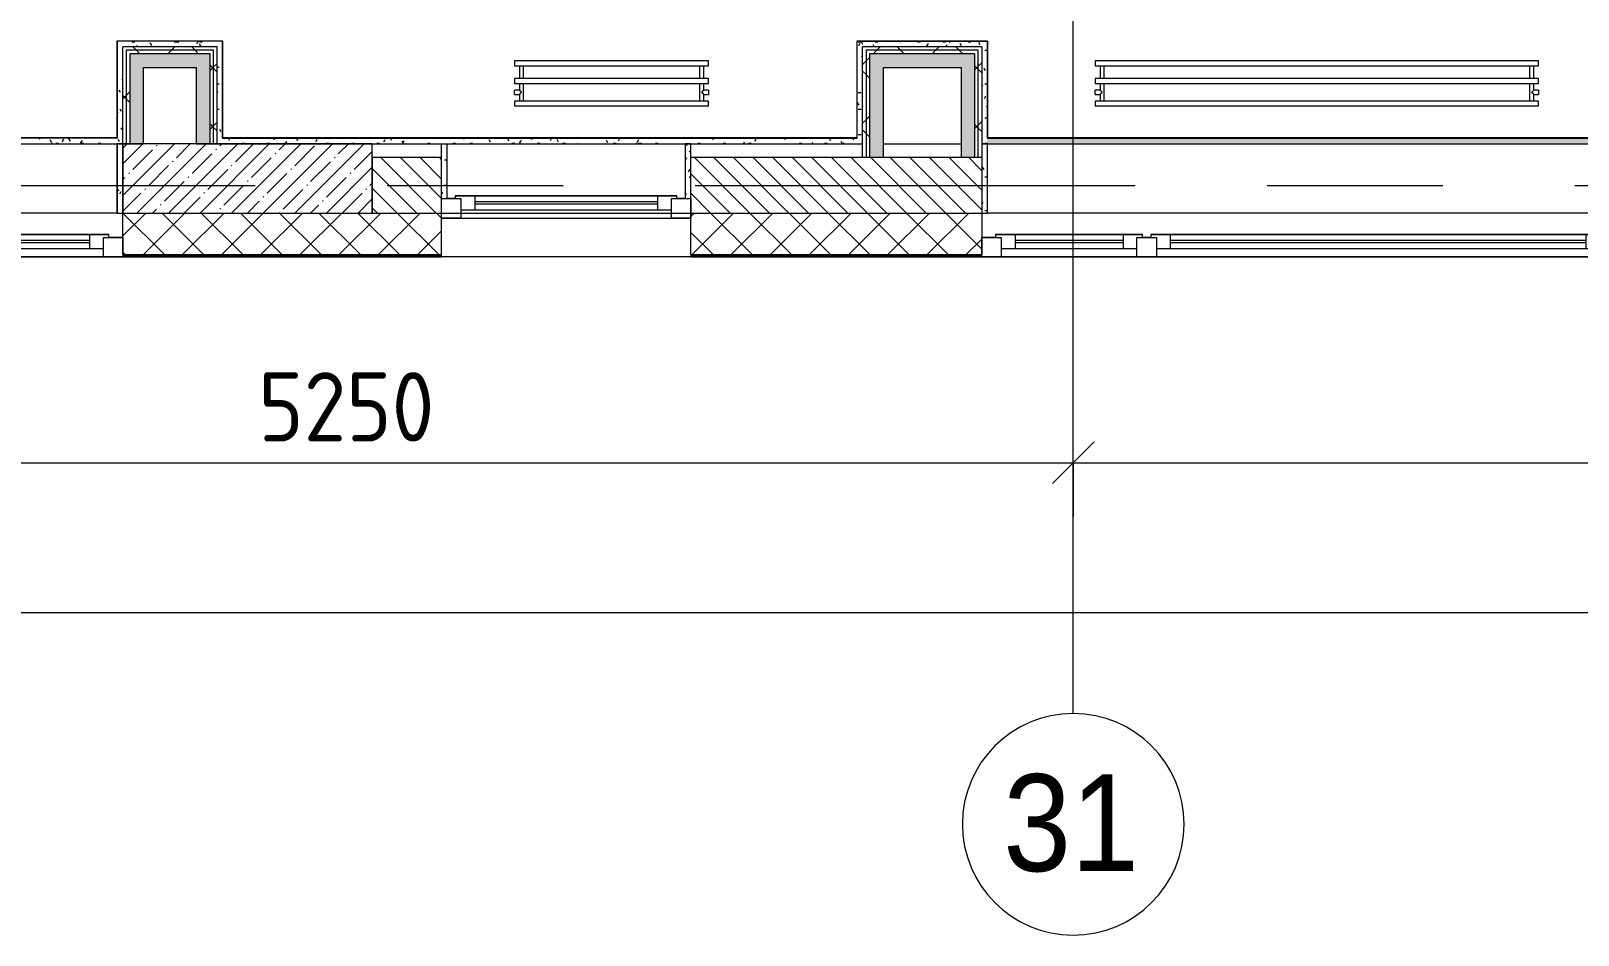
# Model space of a CAD drawing. Header units: millimetres. Extents: x 81609 to 272668, y -8553 to 29000.
# Drawn here: x 112198 to 117782, y -2706 to 557 of the extents above; entities that cross this region are included whole.
import ezdxf

# ---------------------------------------------------------------- set-up
doc = ezdxf.new("R2010")
doc.units = ezdxf.units.MM
doc.linetypes.add('Осевая', pattern=[3175, 635, -476.25, 1587.5, -476.25])
for name, color, linetype, lineweight in [('A-ANNO-DIMS', 7, 'Continuous', 9), ('A-ANNO-DIMS-100', 7, 'Continuous', 9), ('A-GLAZ', 7, 'Continuous', 9), ('A-GLAZ-1', 7, 'Continuous', 13), ('A-WALL', 7, 'Continuous', 9), ('I-WALL', 7, 'Continuous', 9), ('M-EQPM', 7, 'Continuous', 9), ('S-COLS', 7, 'Continuous', 9), ('Оси', 7, 'Continuous', 9), ('Оси-1', 7, 'Continuous', 20), ('Оси-2', 7, 'Осевая', 9)]:
    doc.layers.add(name, color=color, linetype=linetype, lineweight=lineweight)
doc.layers.add('A-WALL-1', color=7, linetype='Continuous', lineweight=9, true_color=0x3c3c3c)
doc.layers.add('A-WALL-FNSH-1', color=7, linetype='Continuous', lineweight=9, true_color=0x3c3c3c)
doc.styles.add('Arial', font='arial.ttf', dxfattribs={"width": 0.9, "height": 350})
doc.styles.add('ISOCPEUR', font='isocpeur.ttf', dxfattribs={"width": 0.9, "height": 250})
doc.dimstyles.new('ISO-2_5_0_9К_БОЛЬШОЙ', dxfattribs={"dimscale": 304.8, "dimtxt": 248.995294, "dimasz": 0.492126, "dimexe": 0.393701, "dimexo": 0.984252, "dimgap": 0, "dimtad": 1, "dimdec": 0, "dimrnd": 10, "dimzin": 0, "dimdsep": 46, "dimtxsty": 'ISOCPEUR', "dimblk1": 'OBLIQUE', "dimblk2": 'OBLIQUE', "dimsah": 1, "dimcen": 0.09, "dimdle": 0.393701, "dimazin": 0, "dimtfac": 1, "dimtdec": 4, "dimtix": 1, "dimtmove": 0, "dimatfit": 3, "dimfxl": 1, "dimtvp": 1, "dimtolj": 1, "dimtzin": 0, "dimarcsym": 2})
pattern_1 = [(0, (0, 0), (121.92, 30.48), [10.058, -81.382, 10.058, -81.382, -487.68]), (0, (0, 0), (121.92, 30.48), [-182.88, 10.058, -172.822, 10.058, -81.382, -213.36]), (0, (0, 0), (121.92, 30.48), [-457.2, 10.058, -50.902, 10.058, -142.342]), (120, (45.72, 15.24), (-87.356454, 90.345817), [10.058, -81.382, 10.058, -81.382, -487.68]), (120, (45.72, 15.24), (-87.356454, 90.345817), [-182.88, 10.058, -172.822, 10.058, -81.382, -213.36]), (120, (45.72, 15.24), (-87.356454, 90.345817), [-457.2, 10.058, -50.902, 10.058, -142.342]), (240, (60.96, 76.2), (-34.563546, -120.825817), [10.058, -81.382, 10.058, -81.382, -487.68]), (240, (60.96, 76.2), (-34.563546, -120.825817), [-182.88, 10.058, -172.822, 10.058, -81.382, -213.36]), (240, (60.96, 76.2), (-34.563546, -120.825817), [-457.2, 10.058, -50.902, 10.058, -142.342])]
pattern_2 = [(45, (0, 0), (-106.06602, 106.06602), []), (135, (0, 0), (-106.06602, -106.06602), [])]

# ---------------------------------------------------------------- blocks, each defined once
blk = doc.blocks.new('120_Окно_СКБ_2Ст_Фрамуга сверху - 120_Окно_СКБ_2Ст_2300х2500_h_ ДОО-22877051-План размещения напольных электротехнических лючков и розеток 2 этажа в осях 23-33')
at = {"layer": 'A-GLAZ'}
for p, q in [((1150, 83), (-1150, 83)), ((-1080, 83), (1080, 83)), ((-1150, 13), (-1100, 13)), ((-1030, 33), (470, 33)), ((470, 23), (-1030, 23)), ((540, 13), (570, 13)), ((540, 13), (570, 13)), ((640, 33), (1030, 33)), ((1030, 23), (640, 23)), ((1100, 13), (1150, 13))]:
    blk.add_line(p, q, dxfattribs=at)
at = {"layer": 'A-GLAZ-1'}
for p, q in [((-1150, 13), (-1150, 83)), ((-1150, 83), (-1080, 83)), ((-1080, 83), (-1080, 13)), ((520, 13), (520, 83)), ((520, 83), (590, 83)), ((590, 83), (590, 13)), ((1080, 13), (1080, 83)), ((1080, 83), (1150, 83)), ((1150, 83), (1150, 13)), ((-1080, 13), (-1150, 13)), ((-1080, 13), (-1100, 13)), ((-1100, 13), (-1100, 3)), ((-1100, 3), (540, 3)), ((540, 3), (-1100, 3)), ((520, 53), (-1080, 53)), ((-1080, 53), (-1080, 13)), ((-1030, 3), (-1030, 53)), ((470, 3), (470, 53)), ((520, 13), (520, 53)), ((590, 13), (520, 13)), ((540, 13), (520, 13)), ((540, 3), (540, 13)), ((590, 13), (570, 13)), ((570, 13), (570, 3)), ((570, 3), (1100, 3)), ((1100, 3), (570, 3)), ((1080, 53), (590, 53)), ((590, 53), (590, 13)), ((640, 3), (640, 53)), ((1030, 3), (1030, 53)), ((1080, 13), (1080, 53)), ((1150, 13), (1080, 13)), ((1100, 13), (1080, 13)), ((1100, 3), (1100, 13))]:
    blk.add_line(p, q, dxfattribs=at)
blk = doc.blocks.new('120_Окно_СКБ_1Ст - 120_Окно_СКБ_1Ст 900х2500_h_ с форточкой-22876796-План размещения напольных электротехнических лючков и розеток 2 этажа в осях 23-33')
at = {"layer": 'A-GLAZ'}
for p, q in [((450, -57), (-450, -57)), ((-330, -107), (330, -107)), ((-430, -127), (-400, -127)), ((330, -117), (-330, -117)), ((400, -127), (430, -127))]:
    blk.add_line(p, q, dxfattribs=at)
at = {"layer": 'A-GLAZ-1'}
for p, q in [((-450, -127), (-450, -57)), ((-450, -57), (-380, -57)), ((-380, -57), (-380, -127)), ((380, -87), (-380, -87)), ((-380, -87), (-380, -127)), ((-330, -137), (-330, -87)), ((330, -137), (330, -87)), ((380, -127), (380, -57)), ((380, -57), (450, -57)), ((380, -127), (380, -87)), ((450, -57), (450, -127)), ((-380, -127), (-450, -127)), ((-380, -127), (-400, -127)), ((-400, -127), (-400, -137)), ((-400, -137), (400, -137)), ((400, -137), (-400, -137)), ((450, -127), (380, -127)), ((400, -127), (380, -127)), ((400, -137), (400, -127))]:
    blk.add_line(p, q, dxfattribs=at)
blk = doc.blocks.new('radiator_prado_classic_z_tip_30_po exemplyaru - Classic Z Тип 30-300-31137165-План размещения напольных электротехнических лючков и розеток 2 этажа в осях 23-33')
at = {"layer": 'M-EQPM'}
for p, q in [((0, 228), (0, 210)), ((1600, 228), (0, 228)), ((1600, 210), (1600, 228)), ((0, 210), (1600, 210)), ((17.5, 210), (17.5, 164)), ((32.5, 164), (32.5, 210)), ((1567.5, 210), (1567.5, 164)), ((1582.5, 164), (1582.5, 210)), ((1600, 164), (0, 164)), ((0, 164), (0, 146)), ((0, 146), (1600, 146)), ((17.5, 121.5), (0, 121.5)), ((17.5, 121.5), (0, 121.5)), ((0, 121.5), (0, 121.2)), ((0, 106.5), (0, 121.5)), ((0, 121.2), (0, 121.2)), ((17.5, 146), (17.5, 121.5)), ((32.5, 82), (32.5, 146)), ((1567.5, 146), (1567.5, 82)), ((1582.5, 121.5), (1582.5, 146)), ((1600, 121.5), (1582.5, 121.5)), ((1600, 121.5), (1582.5, 121.5)), ((1600, 146), (1600, 164)), ((1600, 121.5), (1600, 106.5)), ((1600, 121.2), (1600, 121.5)), ((1600, 121.5), (1600, 121.2)), ((1600, 121.2), (1600, 121.5)), ((0, 106.8), (0, 106.5)), ((0, 106.8), (0, 106.8)), ((0, 106.5), (17.5, 106.5)), ((0, 106.5), (17.5, 106.5)), ((1600, 82), (0, 82)), ((0, 82), (0, 64)), ((1600, 64), (0, 64)), ((17.5, 106.5), (17.5, 82)), ((1582.5, 82), (1582.5, 106.5)), ((1582.5, 106.5), (1600, 106.5)), ((1582.5, 106.5), (1600, 106.5)), ((1600, 106.5), (1600, 106.8)), ((1600, 106.8), (1600, 106.5)), ((1600, 106.5), (1600, 106.8)), ((1600, 64), (1600, 82))]:
    blk.add_line(p, q, dxfattribs=at)
for points, knots in [([(25, 114), (24.5, 114.5), (23.6, 115.4), (22.4, 116.6), (21.6, 117.4), (21.1, 117.9), (20.8, 118.2), (20.5, 118.5), (20.2, 118.8), (19.8, 119.1), (19.6, 119.4), (19.3, 119.7), (19, 120), (18.7, 120.3), (18.5, 120.5), (18.3, 120.7), (18.1, 120.9), (17.9, 121.1), (17.8, 121.2), (17.7, 121.3), (17.5, 121.5), (17.5, 121.5), (17.5, 121.5)], [0, 0, 0, 0, 0.142857, 0.285714, 0.357143, 0.392857, 0.428571, 0.464286, 0.5, 0.535714, 0.571429, 0.607143, 0.642857, 0.678571, 0.714286, 0.75, 0.785714, 0.821429, 0.857143, 0.892857, 0.928571, 1, 1, 1, 1]), ([(17.5, 106.5), (17.5, 106.5), (17.5, 106.5), (17.7, 106.7), (17.8, 106.8), (17.9, 106.9), (18.1, 107.1), (18.3, 107.3), (18.5, 107.5), (18.7, 107.7), (19, 108), (19.3, 108.3), (19.6, 108.6), (19.8, 108.9), (20.3, 109.3), (20.7, 109.7), (21.1, 110.1), (21.6, 110.6), (22.4, 111.4), (23.6, 112.6), (24.5, 113.5), (25, 114)], [0, 0, 0, 0, 0.071429, 0.107143, 0.142857, 0.178571, 0.214286, 0.25, 0.285714, 0.321429, 0.357143, 0.392857, 0.428571, 0.464286, 0.5, 0.571429, 0.607143, 0.642857, 0.714286, 0.857143, 1, 1, 1, 1]), ([(1575, 114), (1575.5, 114.5), (1576.4, 115.4), (1577.6, 116.6), (1578.4, 117.4), (1578.9, 117.9), (1579.2, 118.2), (1579.5, 118.5), (1579.8, 118.8), (1580.1, 119.2), (1580.4, 119.4), (1580.7, 119.7), (1581, 120), (1581.3, 120.3), (1581.5, 120.5), (1581.7, 120.7), (1581.9, 120.9), (1582.1, 121.1), (1582.2, 121.2), (1582.3, 121.3), (1582.5, 121.5), (1582.5, 121.5), (1582.5, 121.5)], [0, 0, 0, 0, 0.142857, 0.285714, 0.357143, 0.392857, 0.428571, 0.464286, 0.5, 0.535714, 0.571429, 0.607143, 0.642857, 0.678571, 0.714286, 0.75, 0.785714, 0.821429, 0.857143, 0.892857, 0.928571, 1, 1, 1, 1]), ([(1582.5, 106.5), (1582.5, 106.5), (1582.5, 106.5), (1582.3, 106.7), (1582.2, 106.8), (1582.1, 106.9), (1581.9, 107.1), (1581.7, 107.3), (1581.5, 107.5), (1581.3, 107.7), (1581, 108), (1580.7, 108.3), (1580.4, 108.6), (1580.1, 108.8), (1579.7, 109.3), (1579.3, 109.7), (1578.9, 110.1), (1578.4, 110.6), (1577.6, 111.4), (1576.4, 112.6), (1575.5, 113.5), (1575, 114)], [0, 0, 0, 0, 0.071429, 0.107143, 0.142857, 0.178571, 0.214286, 0.25, 0.285714, 0.321429, 0.357143, 0.392857, 0.428571, 0.464286, 0.5, 0.571429, 0.607143, 0.642857, 0.714286, 0.857143, 1, 1, 1, 1])]:
    blk.add_open_spline(points, degree=3, knots=knots, dxfattribs=at)
blk = doc.blocks.new('radiator_prado_classic_z_tip_30_po exemplyaru - Classic Z Тип 30-300-31134001-План размещения напольных электротехнических лючков и розеток 2 этажа в осях 23-33')
at = {"layer": 'M-EQPM'}
for p, q in [((0, 228), (0, 210)), ((700, 228), (0, 228)), ((700, 210), (700, 228)), ((0, 210), (700, 210)), ((17.5, 210), (17.5, 164)), ((32.5, 164), (32.5, 210)), ((667.5, 210), (667.5, 164)), ((682.5, 164), (682.5, 210)), ((700, 164), (0, 164)), ((0, 164), (0, 146)), ((0, 146), (700, 146)), ((17.5, 121.5), (0, 121.5)), ((17.5, 121.5), (0, 121.5)), ((0, 121.5), (0, 121.2)), ((0, 106.5), (0, 121.5)), ((0, 121.2), (0, 121.2)), ((17.5, 146), (17.5, 121.5)), ((32.5, 82), (32.5, 146)), ((667.5, 146), (667.5, 82)), ((682.5, 121.5), (682.5, 146)), ((700, 121.5), (682.5, 121.5)), ((700, 121.5), (682.5, 121.5)), ((700, 146), (700, 164)), ((700, 121.5), (700, 106.5)), ((700, 121.2), (700, 121.5)), ((700, 121.5), (700, 121.2)), ((700, 121.2), (700, 121.5)), ((0, 106.8), (0, 106.5)), ((0, 106.8), (0, 106.8)), ((0, 106.5), (17.5, 106.5)), ((0, 106.5), (17.5, 106.5)), ((700, 82), (0, 82)), ((0, 82), (0, 64)), ((700, 64), (0, 64)), ((17.5, 106.5), (17.5, 82)), ((682.5, 82), (682.5, 106.5)), ((682.5, 106.5), (700, 106.5)), ((682.5, 106.5), (700, 106.5)), ((700, 106.5), (700, 106.8)), ((700, 106.8), (700, 106.5)), ((700, 106.5), (700, 106.8)), ((700, 64), (700, 82))]:
    blk.add_line(p, q, dxfattribs=at)
for points, knots in [([(25, 114), (24.5, 114.5), (23.6, 115.4), (22.4, 116.6), (21.6, 117.4), (21.1, 117.9), (20.8, 118.2), (20.5, 118.5), (20.2, 118.8), (19.8, 119.1), (19.6, 119.4), (19.3, 119.7), (19, 120), (18.7, 120.3), (18.5, 120.5), (18.3, 120.7), (18.1, 120.9), (17.9, 121.1), (17.8, 121.2), (17.7, 121.3), (17.5, 121.5), (17.5, 121.5), (17.5, 121.5)], [0, 0, 0, 0, 0.142857, 0.285714, 0.357143, 0.392857, 0.428571, 0.464286, 0.5, 0.535714, 0.571429, 0.607143, 0.642857, 0.678571, 0.714286, 0.75, 0.785714, 0.821429, 0.857143, 0.892857, 0.928571, 1, 1, 1, 1]), ([(17.5, 106.5), (17.5, 106.5), (17.5, 106.5), (17.7, 106.7), (17.8, 106.8), (17.9, 106.9), (18.1, 107.1), (18.3, 107.3), (18.5, 107.5), (18.7, 107.7), (19, 108), (19.3, 108.3), (19.6, 108.6), (19.8, 108.9), (20.3, 109.3), (20.7, 109.7), (21.1, 110.1), (21.6, 110.6), (22.4, 111.4), (23.6, 112.6), (24.5, 113.5), (25, 114)], [0, 0, 0, 0, 0.071429, 0.107143, 0.142857, 0.178571, 0.214286, 0.25, 0.285714, 0.321429, 0.357143, 0.392857, 0.428571, 0.464286, 0.5, 0.571429, 0.607143, 0.642857, 0.714286, 0.857143, 1, 1, 1, 1]), ([(675, 114), (675.5, 114.5), (676.4, 115.4), (677.6, 116.6), (678.4, 117.4), (678.9, 117.9), (679.2, 118.2), (679.5, 118.5), (679.8, 118.8), (680.1, 119.2), (680.4, 119.4), (680.7, 119.7), (681, 120), (681.3, 120.3), (681.5, 120.5), (681.7, 120.7), (681.9, 120.9), (682.1, 121.1), (682.2, 121.2), (682.3, 121.3), (682.5, 121.5), (682.5, 121.5), (682.5, 121.5)], [0, 0, 0, 0, 0.142857, 0.285714, 0.357143, 0.392857, 0.428571, 0.464286, 0.5, 0.535714, 0.571429, 0.607143, 0.642857, 0.678571, 0.714286, 0.75, 0.785714, 0.821429, 0.857143, 0.892857, 0.928571, 1, 1, 1, 1]), ([(682.5, 106.5), (682.5, 106.5), (682.5, 106.5), (682.3, 106.7), (682.2, 106.8), (682.1, 106.9), (681.9, 107.1), (681.7, 107.3), (681.5, 107.5), (681.3, 107.7), (681, 108), (680.7, 108.3), (680.4, 108.6), (680.1, 108.8), (679.7, 109.3), (679.3, 109.7), (678.9, 110.1), (678.4, 110.6), (677.6, 111.4), (676.4, 112.6), (675.5, 113.5), (675, 114)], [0, 0, 0, 0, 0.071429, 0.107143, 0.142857, 0.178571, 0.214286, 0.25, 0.285714, 0.321429, 0.357143, 0.392857, 0.428571, 0.464286, 0.5, 0.571429, 0.607143, 0.642857, 0.714286, 0.857143, 1, 1, 1, 1])]:
    blk.add_open_spline(points, degree=3, knots=knots, dxfattribs=at)
blk = doc.blocks.new('Ось сетки - D8-29747960-План размещения напольных электротехнических лючков и розеток 2 этажа в осях 23-33')
at = {"layer": 'Оси-1'}
for start, end in [(360, 180), (180, 360)]:
    blk.add_arc((0, 0), 4, start, end, dxfattribs=at)
blk = doc.blocks.new('DIMBLOCK23-План размещения напольных электротехнических лючков и розеток 2 этажа в осях 23-33')
at = {"layer": 'A-ANNO-DIMS-100'}
for p, q in [((110710, -1195), (110710, -881.1)), ((115960, -1195), (115960, -881.1)), ((110710, -1001.1), (115960, -1001.1)), ((110710, -1001.1), (110710, -1195)), ((115960, -1001.1), (115960, -1195))]:
    blk.add_line(p, q, dxfattribs=at)
at = {"layer": 'A-ANNO-DIMS-100', "lineweight": 20}
for p, q in [((110710, -1001.1), (110785, -926.1)), ((115960, -1001.1), (116035, -926.1)), ((110710, -1001.1), (110635, -1076.1)), ((115960, -1001.1), (115885, -1076.1))]:
    blk.add_line(p, q, dxfattribs=at)
at = {"layer": 'A-ANNO-DIMS-100', "color": 0, "insert": (113019, -674.4), "char_height": 250, "width": 758.478, "attachment_point": 1, "line_spacing_factor": 1.149209, "style": 'ISOCPEUR'}
blk.add_mtext('5250', dxfattribs=at)
blk = doc.blocks.new('_Oblique')
at = {"color": 0, "linetype": 'ByBlock', "lineweight": -2}
blk.add_line((-0.5, -0.5), (0.5, 0.5), dxfattribs=at)
blk = doc.blocks.new('DIMBLOCK24-План размещения напольных электротехнических лючков и розеток 2 этажа в осях 23-33')
at = {"layer": 'A-ANNO-DIMS-100'}
for p, q in [((115960, -1195), (115960, -881.1)), ((121210, -1195), (121210, -881.1)), ((115960, -1001.1), (121210, -1001.1)), ((115960, -1001.1), (115960, -1195)), ((121210, -1001.1), (121210, -1195))]:
    blk.add_line(p, q, dxfattribs=at)
at = {"layer": 'A-ANNO-DIMS-100', "lineweight": 20}
for p, q in [((115960, -1001.1), (116035, -926.1)), ((121210, -1001.1), (121285, -926.1)), ((115960, -1001.1), (115885, -1076.1)), ((121210, -1001.1), (121135, -1076.1))]:
    blk.add_line(p, q, dxfattribs=at)
at = {"layer": 'A-ANNO-DIMS-100', "color": 0, "insert": (118269, -674.4), "char_height": 250, "width": 758.478, "attachment_point": 1, "line_spacing_factor": 1.149209, "style": 'ISOCPEUR'}
blk.add_mtext('5250', dxfattribs=at)
blk = doc.blocks.new('DIMBLOCK26-План размещения напольных электротехнических лючков и розеток 2 этажа в осях 23-33')
at = {"layer": 'A-ANNO-DIMS-100'}
for p, q in [((84560, -1736.1), (84560, -1422.2)), ((125010, -1736.1), (125010, -1422.2)), ((84440, -1542.2), (125130, -1542.2)), ((84560, -1542.2), (84560, -1736.1)), ((125010, -1542.2), (125010, -1736.1))]:
    blk.add_line(p, q, dxfattribs=at)
at = {"layer": 'A-ANNO-DIMS-100', "lineweight": 20}
for p, q in [((84560, -1542.2), (84635, -1467.2)), ((125010, -1542.2), (125085, -1467.2)), ((84560, -1542.2), (84485, -1617.2)), ((125010, -1542.2), (124935, -1617.2))]:
    blk.add_line(p, q, dxfattribs=at)
at = {"layer": 'A-ANNO-DIMS-100', "color": 0, "insert": (104366, -1215.6), "char_height": 250, "width": 1005.558, "attachment_point": 1, "line_spacing_factor": 1.149209, "style": 'ISOCPEUR'}
blk.add_mtext('40450', dxfattribs=at)

msp = doc.modelspace()

# ---------------------------------------------------------------- hatches: boundary and pattern name
at = {"layer": 'A-WALL'}
h = msp.add_hatch(dxfattribs=at)
h.set_pattern_fill('FP_3', color=256, style=0, pattern_type=2)
h.set_pattern_definition([(135, (0, 0), (-35.35534, -35.35534), [])])
h.paths.add_polyline_path([(122030, -100), (122830, -100), (122830, 100), (122030, 100)])
h.paths.add_polyline_path([(119330, -100), (119330, 100), (118830, 100), (118830, -100), (119155.3, -100)])
h.paths.add_polyline_path([(113430, -100), (113680, -100), (113680, 100), (113430, 100)])
h.paths.add_polyline_path([(114580, -100), (115630, -100), (115630, 100), (114580, 100)])
h.paths.add_polyline_path([(109123.6, -100), (110230, -100), (110230, 100), (108930, 100), (108930, -100)])
h.paths.add_polyline_path([(104593.2, -100), (104830, -100), (104830, 100), (103780, 100), (103780, -100), (103945.9, -100)])
h.paths.add_polyline_path([(102880, -100), (102880, 100), (102630, 100), (102630, -100), (102651.5, -100)])
h.paths.add_polyline_path([(101033.5, -100), (101730, -100), (101730, 100), (100830, 100), (100830, -100)])
h.paths.add_polyline_path([(97473.9, -100), (99030, -100), (99030, 100), (95680, 100), (95680, -100), (97150.3, -100)])
h.paths.add_polyline_path([(94780, -100), (94780, 100), (94530, 100), (94530, -100)])
h.paths.add_polyline_path([(92730, -100), (92730, 100), (91930, 100), (91930, -100), (92619.8, -100)])
h = msp.add_hatch(dxfattribs=at)
h.set_pattern_fill('FP_1', color=256, style=0, pattern_type=2)
h.set_pattern_definition([(45, (0, 0), (-70.71068, 70.71068), []), (135, (0, 0), (-70.71068, -70.71068), [])])
h.paths.add_polyline_path([(125080, -250), (125080, -100), (123730, -100), (123730, -250)])
h.paths.add_polyline_path([(122830, -250), (122830, -100), (122030, -100), (122030, -250)])
h.paths.add_polyline_path([(120773.4, -250), (121130, -250), (121130, -100), (120230, -100), (120230, -250)])
h.paths.add_polyline_path([(117930, -250), (119330, -250), (119330, -100), (117930, -100), (117930, -126)])
h.paths.add_polyline_path([(115630, -250), (115630, -100), (114580, -100), (114580, -250), (115595.7, -250)])
h.paths.add_polyline_path([(112530, -250), (113680, -250), (113680, -100), (112530, -100), (112530, -126)])
h.paths.add_polyline_path([(110230, -250), (110230, -100), (108930, -100), (108930, -250)])
h.paths.add_polyline_path([(107130, -250), (108030, -250), (108030, -100), (107130, -100), (107130, -126)])
h.paths.add_polyline_path([(104830, -250), (104830, -100), (103780, -100), (103780, -250)])
h.paths.add_polyline_path([(102880, -250), (102880, -100), (100830, -100), (100830, -250)])
h.paths.add_polyline_path([(99930, -250), (99930, -100), (95680, -100), (95680, -250)])
h.paths.add_polyline_path([(93630, -250), (94780, -250), (94780, -100), (93630, -100), (93630, -126)])
h.paths.add_polyline_path([(92730, -250), (92730, -100), (91930, -100), (91930, -250)])
h.paths.add_polyline_path([(91030, -250), (91030, -100), (89210, -100), (89210, -250), (89707.4, -250)])
at = {"layer": 'I-WALL'}
h = msp.add_hatch(dxfattribs=at)
h.set_pattern_fill('FP_41', color=256, style=0, pattern_type=2)
h.set_pattern_definition(pattern_1)
h.paths.add_polyline_path([(112510, 170), (112530, 170), (112530, 520), (112510, 520), (112510, 395.7)])
h = msp.add_hatch(dxfattribs=at)
h.set_pattern_fill('FP_41', color=256, style=0, pattern_type=2)
h.set_pattern_definition(pattern_1)
h.paths.add_polyline_path([(112870, 500), (112890, 500), (112890, 520), (112530, 520), (112530, 500)])
h = msp.add_hatch(dxfattribs=at)
h.set_pattern_fill('FP_41', color=256, style=0, pattern_type=2)
h.set_pattern_definition(pattern_1)
h.paths.add_polyline_path([(115200, 150), (115200, 520), (115180, 520), (115180, 150)])
h = msp.add_hatch(dxfattribs=at)
h.set_pattern_fill('FP_41', color=256, style=0, pattern_type=2)
h.set_pattern_definition(pattern_1)
h.paths.add_polyline_path([(115630, 500), (115650, 500), (115650, 520), (115200, 520), (115200, 500), (115595.7, 500)])
h = msp.add_hatch(dxfattribs=at)
h.set_pattern_fill('FP_42', color=256, style=0, pattern_type=2)
h.set_pattern_definition(pattern_2)
h.paths.add_polyline_path([(112530, 150), (112542.5, 150), (112542.5, 500), (112530, 500), (112530, 395.7)])
h = msp.add_hatch(dxfattribs=at)
h.set_pattern_fill('FP_42', color=256, style=0, pattern_type=2)
h.set_pattern_definition(pattern_2)
h.paths.add_polyline_path([(112870, 487.5), (112870, 500), (112542.5, 500), (112542.5, 487.5), (112857.5, 487.5)])
h = msp.add_hatch(dxfattribs=at)
h.set_pattern_fill('FP_42', color=256, style=0, pattern_type=2)
h.set_pattern_definition(pattern_2)
h.paths.add_polyline_path([(112542.5, 150), (112555, 150), (112555, 487.5), (112542.5, 487.5), (112542.5, 395.7)])
h = msp.add_hatch(dxfattribs=at)
h.set_pattern_fill('FP_42', color=256, style=0, pattern_type=2)
h.set_pattern_definition(pattern_2)
h.paths.add_polyline_path([(112845, 475), (112857.5, 475), (112857.5, 487.5), (112555, 487.5), (112555, 475), (112605, 475)])
for points in [[(112555, 150), (112605, 150), (112605, 475), (112555, 475), (112555, 395.7)], [(112795, 425), (112845, 425), (112845, 475), (112605, 475), (112605, 425)], [(115275, 100), (115275, 475), (115225, 475), (115225, 100)], [(115605, 425), (115605, 475), (115275, 475), (115275, 425), (115595.7, 425)], [(112845, 150), (112845, 425), (112795, 425), (112795, 150)], [(115605, 100), (115605, 425), (115555, 425), (115555, 100), (115595.7, 100)]]:
    msp.add_hatch(color=256, dxfattribs=at).paths.add_polyline_path(points)
h = msp.add_hatch(dxfattribs=at)
h.set_pattern_fill('FP_42', color=256, style=0, pattern_type=2)
h.set_pattern_definition(pattern_2)
h.paths.add_polyline_path([(112845, 150), (112857.5, 150), (112857.5, 475), (112845, 475), (112845, 395.7)])
h = msp.add_hatch(dxfattribs=at)
h.set_pattern_fill('FP_42', color=256, style=0, pattern_type=2)
h.set_pattern_definition(pattern_2)
h.paths.add_polyline_path([(112870, 150), (112870, 487.5), (112857.5, 487.5), (112857.5, 150)])
h = msp.add_hatch(dxfattribs=at)
h.set_pattern_fill('FP_41', color=256, style=0, pattern_type=2)
h.set_pattern_definition(pattern_1)
h.paths.add_polyline_path([(112890, 150), (112890, 500), (112870, 500), (112870, 150)])
h = msp.add_hatch(dxfattribs=at)
h.set_pattern_fill('FP_42', color=256, style=0, pattern_type=2)
h.set_pattern_definition(pattern_2)
h.paths.add_polyline_path([(115212.5, 100), (115212.5, 500), (115200, 500), (115200, 100)])
h = msp.add_hatch(dxfattribs=at)
h.set_pattern_fill('FP_42', color=256, style=0, pattern_type=2)
h.set_pattern_definition(pattern_2)
h.paths.add_polyline_path([(115630, 487.5), (115630, 500), (115212.5, 500), (115212.5, 487.5), (115617.5, 487.5)])
h = msp.add_hatch(dxfattribs=at)
h.set_pattern_fill('FP_42', color=256, style=0, pattern_type=2)
h.set_pattern_definition(pattern_2)
h.paths.add_polyline_path([(115225, 100), (115225, 487.5), (115212.5, 487.5), (115212.5, 100)])
h = msp.add_hatch(dxfattribs=at)
h.set_pattern_fill('FP_42', color=256, style=0, pattern_type=2)
h.set_pattern_definition(pattern_2)
h.paths.add_polyline_path([(115617.5, 475), (115617.5, 487.5), (115225, 487.5), (115225, 475), (115605, 475)])
h = msp.add_hatch(dxfattribs=at)
h.set_pattern_fill('FP_42', color=256, style=0, pattern_type=2)
h.set_pattern_definition(pattern_2)
h.paths.add_polyline_path([(115605, 100), (115617.5, 100), (115617.5, 475), (115605, 475), (115605, 395.7)])
h = msp.add_hatch(dxfattribs=at)
h.set_pattern_fill('FP_42', color=256, style=0, pattern_type=2)
h.set_pattern_definition(pattern_2)
h.paths.add_polyline_path([(115630, 100), (115630, 487.5), (115617.5, 487.5), (115617.5, 100)])
h = msp.add_hatch(dxfattribs=at)
h.set_pattern_fill('FP_41', color=256, style=0, pattern_type=2)
h.set_pattern_definition(pattern_1)
h.paths.add_polyline_path([(115650, 150), (115650, 500), (115630, 500), (115630, 150)])
h = msp.add_hatch(dxfattribs=at)
h.set_pattern_fill('FP_41', color=256, style=0, pattern_type=2)
h.set_pattern_definition(pattern_1)
h.paths.add_polyline_path([(112530, 150), (112530, 170), (109770, 170), (109770, 150), (112359.7, 150)])
h = msp.add_hatch(dxfattribs=at)
h.set_pattern_fill('FP_41', color=256, style=0, pattern_type=2)
h.set_pattern_definition(pattern_1)
h.paths.add_polyline_path([(112890, 150), (115180, 150), (115180, 170), (112890, 170)])
h = msp.add_hatch(dxfattribs=at)
h.set_pattern_fill('FP_41', color=256, style=0, pattern_type=2)
h.set_pattern_definition(pattern_1)
h.paths.add_polyline_path([(115650, 150), (119290, 150), (119290, 170), (115650, 170)])
h = msp.add_hatch(dxfattribs=at)
h.set_pattern_fill('FP_41', color=256, style=0, pattern_type=2)
h.set_pattern_definition(pattern_1)
h.paths.add_polyline_path([(112530, -100), (112530, 150), (112510, 150), (112510, -100)])
h = msp.add_hatch(dxfattribs=at)
h.set_pattern_fill('FP_41', color=256, style=0, pattern_type=2)
h.set_pattern_definition(pattern_1)
h.paths.add_polyline_path([(113700, -48), (113700, 150), (113680, 150), (113680, -48)])
h = msp.add_hatch(dxfattribs=at)
h.set_pattern_fill('FP_41', color=256, style=0, pattern_type=2)
h.set_pattern_definition(pattern_1)
h.paths.add_polyline_path([(114580, -48), (114580, 150), (114560, 150), (114560, -48)])
h = msp.add_hatch(dxfattribs=at)
h.set_pattern_fill('FP_41', color=256, style=0, pattern_type=2)
h.set_pattern_definition(pattern_1)
h.paths.add_polyline_path([(115650, -100), (115650, 150), (115630, 150), (115630, -100)])
at = {"layer": 'S-COLS'}
h = msp.add_hatch(dxfattribs=at)
h.set_pattern_fill('FP_2', color=256, style=0, pattern_type=2)
h.set_pattern_definition([(45, (0, 0), (-57.024626, 57.024626), []), (45, (57.025, 0), (-57.024626, 57.024626), [100.806, -20.161, 3.353, -16.808])])
h.paths.add_polyline_path([(112530, -100), (113430, -100), (113430, 150), (112530, 150)])

# ---------------------------------------------------------------- linework, layer by layer
at = {"layer": 'A-WALL'}
for p, q in [((115180, 170), (115180, 520)), ((112542.5, 487.5), (112542.5, 150)), ((112857.5, 487.5), (112542.5, 487.5)), ((112555, 475), (112555, 150)), ((112845, 475), (112555, 475)), ((112845, 150), (112845, 475)), ((112857.5, 150), (112857.5, 487.5)), ((115212.5, 487.5), (115212.5, 100)), ((115617.5, 487.5), (115212.5, 487.5)), ((115225, 475), (115225, 100)), ((115605, 475), (115225, 475)), ((115605, 100), (115605, 475)), ((115617.5, 100), (115617.5, 487.5)), ((112890, 170), (115180, 170)), ((113430, 100), (113430, -100)), ((112510, -100), (115630, -100)), ((113430, -100), (113680, -100)), ((114580, -100), (115650, -100)), ((112530, -258), (110230, -258)), ((112530, -250), (113680, -250)), ((112530, -253), (113680, -253)), ((114580, -258), (113680, -258)), ((114580, -250), (115630, -250)), ((114580, -253), (115630, -253)), ((117930, -258), (115630, -258))]:
    msp.add_line(p, q, dxfattribs=at)
at = {"layer": 'A-WALL-1'}
for p, q in [((112510, 520), (112510, 170)), ((112890, 520), (112510, 520)), ((112890, 170), (112890, 520)), ((115650, 520), (115650, 520)), ((115650, 170), (115650, 520)), ((112870, 500), (112530, 500)), ((112530, 150), (112530, 500)), ((112870, 150), (112870, 500)), ((115630, 500), (115200, 500)), ((115200, 100), (115200, 500)), ((115630, 500), (115630, -250)), ((112605, 150), (112605, 425)), ((112605, 425), (112795, 425)), ((112795, 425), (112795, 150)), ((115275, 100), (115275, 425)), ((115275, 425), (115555, 425)), ((115555, 425), (115555, 100)), ((112510, 170), (109770, 170)), ((120770, 170), (115650, 170)), ((109750, 150), (112530, 150)), ((112530, 150), (112510, 150)), ((112510, 150), (112510, -100)), ((112530, 150), (112605, 150)), ((112530, -250), (112530, 150)), ((112795, 150), (115200, 150)), ((113680, -250), (113680, 150)), ((113700, -48), (113700, 150)), ((114580, 150), (114560, 150)), ((114560, 150), (114560, -48)), ((114580, -250), (114580, 150)), ((115630, 150), (120865, 150)), ((115650, 150), (115630, 150)), ((115650, -100), (115650, 150)), ((113680, 100), (113430, 100)), ((115630, 100), (114580, 100)), ((113680, -48), (113700, -48)), ((114560, -48), (114580, -48))]:
    msp.add_line(p, q, dxfattribs=at)
at = {"layer": 'A-WALL-FNSH-1'}
for p, q in [((112509, 521), (112509, 171)), ((112891, 521), (112509, 521)), ((112891, 171), (112891, 521)), ((115651, 521), (115179, 521)), ((115179, 521), (115179, 171)), ((115180, 520), (115650, 520)), ((115650, 520), (115650, 170)), ((115651, 171), (115651, 521)), ((112509, 171), (109771, 171)), ((115179, 171), (112891, 171)), ((115650, 170), (119330.5, 170)), ((119330.5, 171), (115651, 171)), ((112510, 150), (112509, 150)), ((112509, 150), (112509, -100)), ((113701, -48), (113701, 150)), ((114560, 150), (114559, 150)), ((114559, 150), (114559, -48)), ((115651, 150), (115650, 150)), ((115651, -100), (115651, 150)), ((113700, -48), (113701, -48)), ((114559, -48), (114560, -48)), ((112509, -100), (112510, -100)), ((115650, -100), (115651, -100)), ((112530, -250), (112530, -258)), ((112530, -258), (113680, -258)), ((113680, -258), (113680, -250)), ((114580, -250), (114580, -258)), ((114580, -258), (115630, -258)), ((115630, -258), (115630, -250))]:
    msp.add_line(p, q, dxfattribs=at)
at = {"layer": 'I-WALL'}
for p, q in [((115275, 150), (115555, 150)), ((112509, -100), (110250, -100)), ((117909, -100), (115650, -100))]:
    msp.add_line(p, q, dxfattribs=at)
at = {"layer": 'S-COLS'}
for p, q in [((113430, 150), (112530, 150)), ((112530, 150), (112530, -100)), ((113430, 100), (113430, 150)), ((113430, -100), (113430, 100)), ((112530, -100), (113430, -100))]:
    msp.add_line(p, q, dxfattribs=at)
at = {"layer": 'Оси'}
msp.add_line((115960, -1906.3), (115960, 593.7), dxfattribs=at)
at = {"layer": 'Оси-2'}
msp.add_line((84909.3, 0), (122760, 0), dxfattribs=at)

# ---------------------------------------------------------------- block references
at = {"layer": 'A-GLAZ', "rotation": 180}
for name, p in [('120_Окно_СКБ_1Ст - 120_Окно_СКБ_1Ст 900х2500_h_ с форточкой-22876796-План размещения напольных электротехнических лючков и розеток 2 этажа в осях 23-33', (114130, -175)), ('120_Окно_СКБ_2Ст_Фрамуга сверху - 120_Окно_СКБ_2Ст_2300х2500_h_ ДОО-22877051-План размещения напольных электротехнических лючков и розеток 2 этажа в осях 23-33', (111380, -175)), ('120_Окно_СКБ_2Ст_Фрамуга сверху - 120_Окно_СКБ_2Ст_2300х2500_h_ ДОО-22877051-План размещения напольных электротехнических лючков и розеток 2 этажа в осях 23-33', (116780, -175))]:
    msp.add_blockref(name, p, dxfattribs=at)
at = {"layer": 'M-EQPM'}
for name, p in [('radiator_prado_classic_z_tip_30_po exemplyaru - Classic Z Тип 30-300-31134001-План размещения напольных электротехнических лючков и розеток 2 этажа в осях 23-33', (113944.1, 222)), ('radiator_prado_classic_z_tip_30_po exemplyaru - Classic Z Тип 30-300-31137165-План размещения напольных электротехнических лючков и розеток 2 этажа в осях 23-33', (116039.7, 222))]:
    msp.add_blockref(name, p, dxfattribs=at)
at = {"layer": 'Оси-1', "xscale": 99.99999999999993, "yscale": 99.99999999999993, "zscale": 99.99999999999993}
msp.add_blockref('Ось сетки - D8-29747960-План размещения напольных электротехнических лючков и розеток 2 этажа в осях 23-33', (115960, -2306.3), dxfattribs=at)

# ---------------------------------------------------------------- texts
at = {"layer": 'Оси', "insert": (115707.4, -2125.6), "char_height": 350, "width": 606.076, "attachment_point": 1, "style": 'Arial'}
msp.add_mtext('31', dxfattribs=at)

# ---------------------------------------------------------------- dimensions: what is measured, and where the dimension line sits
at = {"layer": 'A-ANNO-DIMS'}
for base, p1, p2, override, picture, middle in [((115960, -1001.1), (110710, -895), (115960, -895), {"dimpost": '<>', "dimfxl": 5250}, 'DIMBLOCK23-План размещения напольных электротехнических лючков и розеток 2 этажа в осях 23-33', (113335, -876.1)), ((121210, -1001.1), (115960, -895), (121210, -895), {"dimpost": '<>', "dimfxl": 5250}, 'DIMBLOCK24-План размещения напольных электротехнических лючков и розеток 2 этажа в осях 23-33', (118585, -876.1)), ((125010, -1542.2), (84560, -1436.1), (125010, -1436.1), {"dimpost": '<>', "dimfxl": 40450}, 'DIMBLOCK26-План размещения напольных электротехнических лючков и розеток 2 этажа в осях 23-33', (104785, -1417.2))]:
    dim = msp.add_linear_dim(base=base, p1=p1, p2=p2, dimstyle='ISO-2_5_0_9К_БОЛЬШОЙ', override=override, dxfattribs=at)
    dim.commit()
    dim.dimension.update_dxf_attribs({"geometry": picture, "text_midpoint": middle})

doc.saveas('drawing.dxf')
